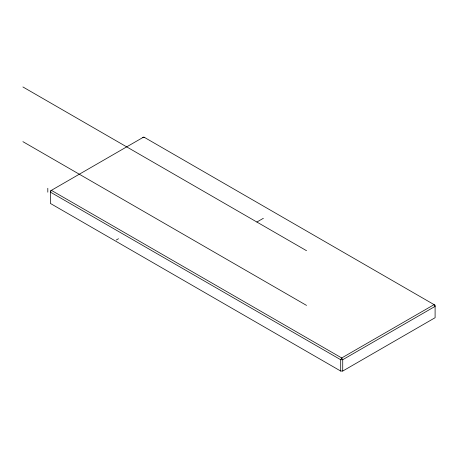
<?xml version="1.0" encoding="UTF-8"?>
<svg xmlns="http://www.w3.org/2000/svg" width="458" height="458" viewBox="0 0 458 458"><rect width="100%" height="100%" fill="white"/><g stroke="black" fill="none" stroke-linecap="round" stroke-linejoin="round"><path stroke-width="0.69" d="M116.286 240.003L118.508 238.721M256.881 222.038L263.373 218.294M342.727 371.049L435.1 317.715L435.1 305.211L143.76 137.011L50.374 190.929L50.374 203.432L340.695 371.049L342.727 371.049L342.727 359.719L341.708 357.961L51.388 190.345L50.374 192.102L340.695 359.719L342.727 359.719L435.1 306.385L434.087 304.627L341.708 357.961L340.695 359.719L340.695 371.049M142.747 137.595L144.78 137.595M22.9 86.951L306.539 250.709M22.9 141.654L306.539 305.412M47.804 188.272L47.804 192.183"/></g></svg>
